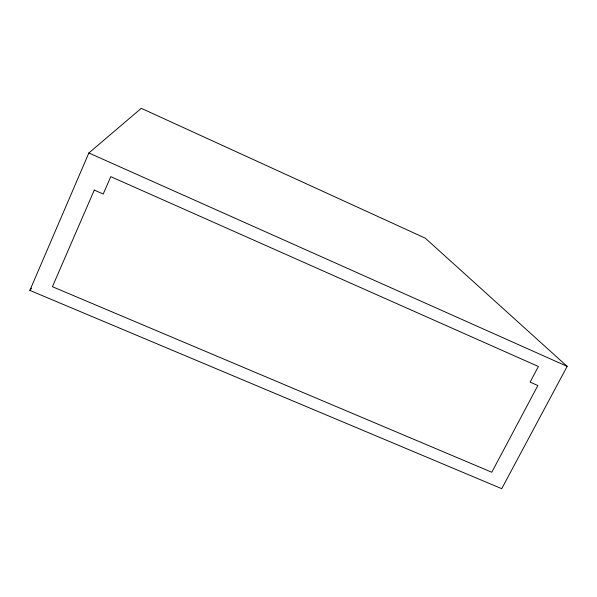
<?xml version="1.0" encoding="UTF-8"?>
<svg xmlns="http://www.w3.org/2000/svg" width="597" height="597" viewBox="0 0 597 597"><rect width="100%" height="100%" fill="white"/><g stroke="black" fill="none" stroke-linecap="round" stroke-linejoin="round"><path stroke-width="0.9" d="M29.85 290.396L88.856 152.974L141.28 108.326L425.251 238.151L567.15 366.379L501.726 488.674L29.85 290.396L31.529 288.164M88.856 152.974L567.15 366.379M94.281 190.085L52.424 286.702L491.786 472.242L537.86 385.535L530.129 382.125L538.404 366.498L110.781 176.652L103.221 194.025L94.281 190.085"/></g></svg>
